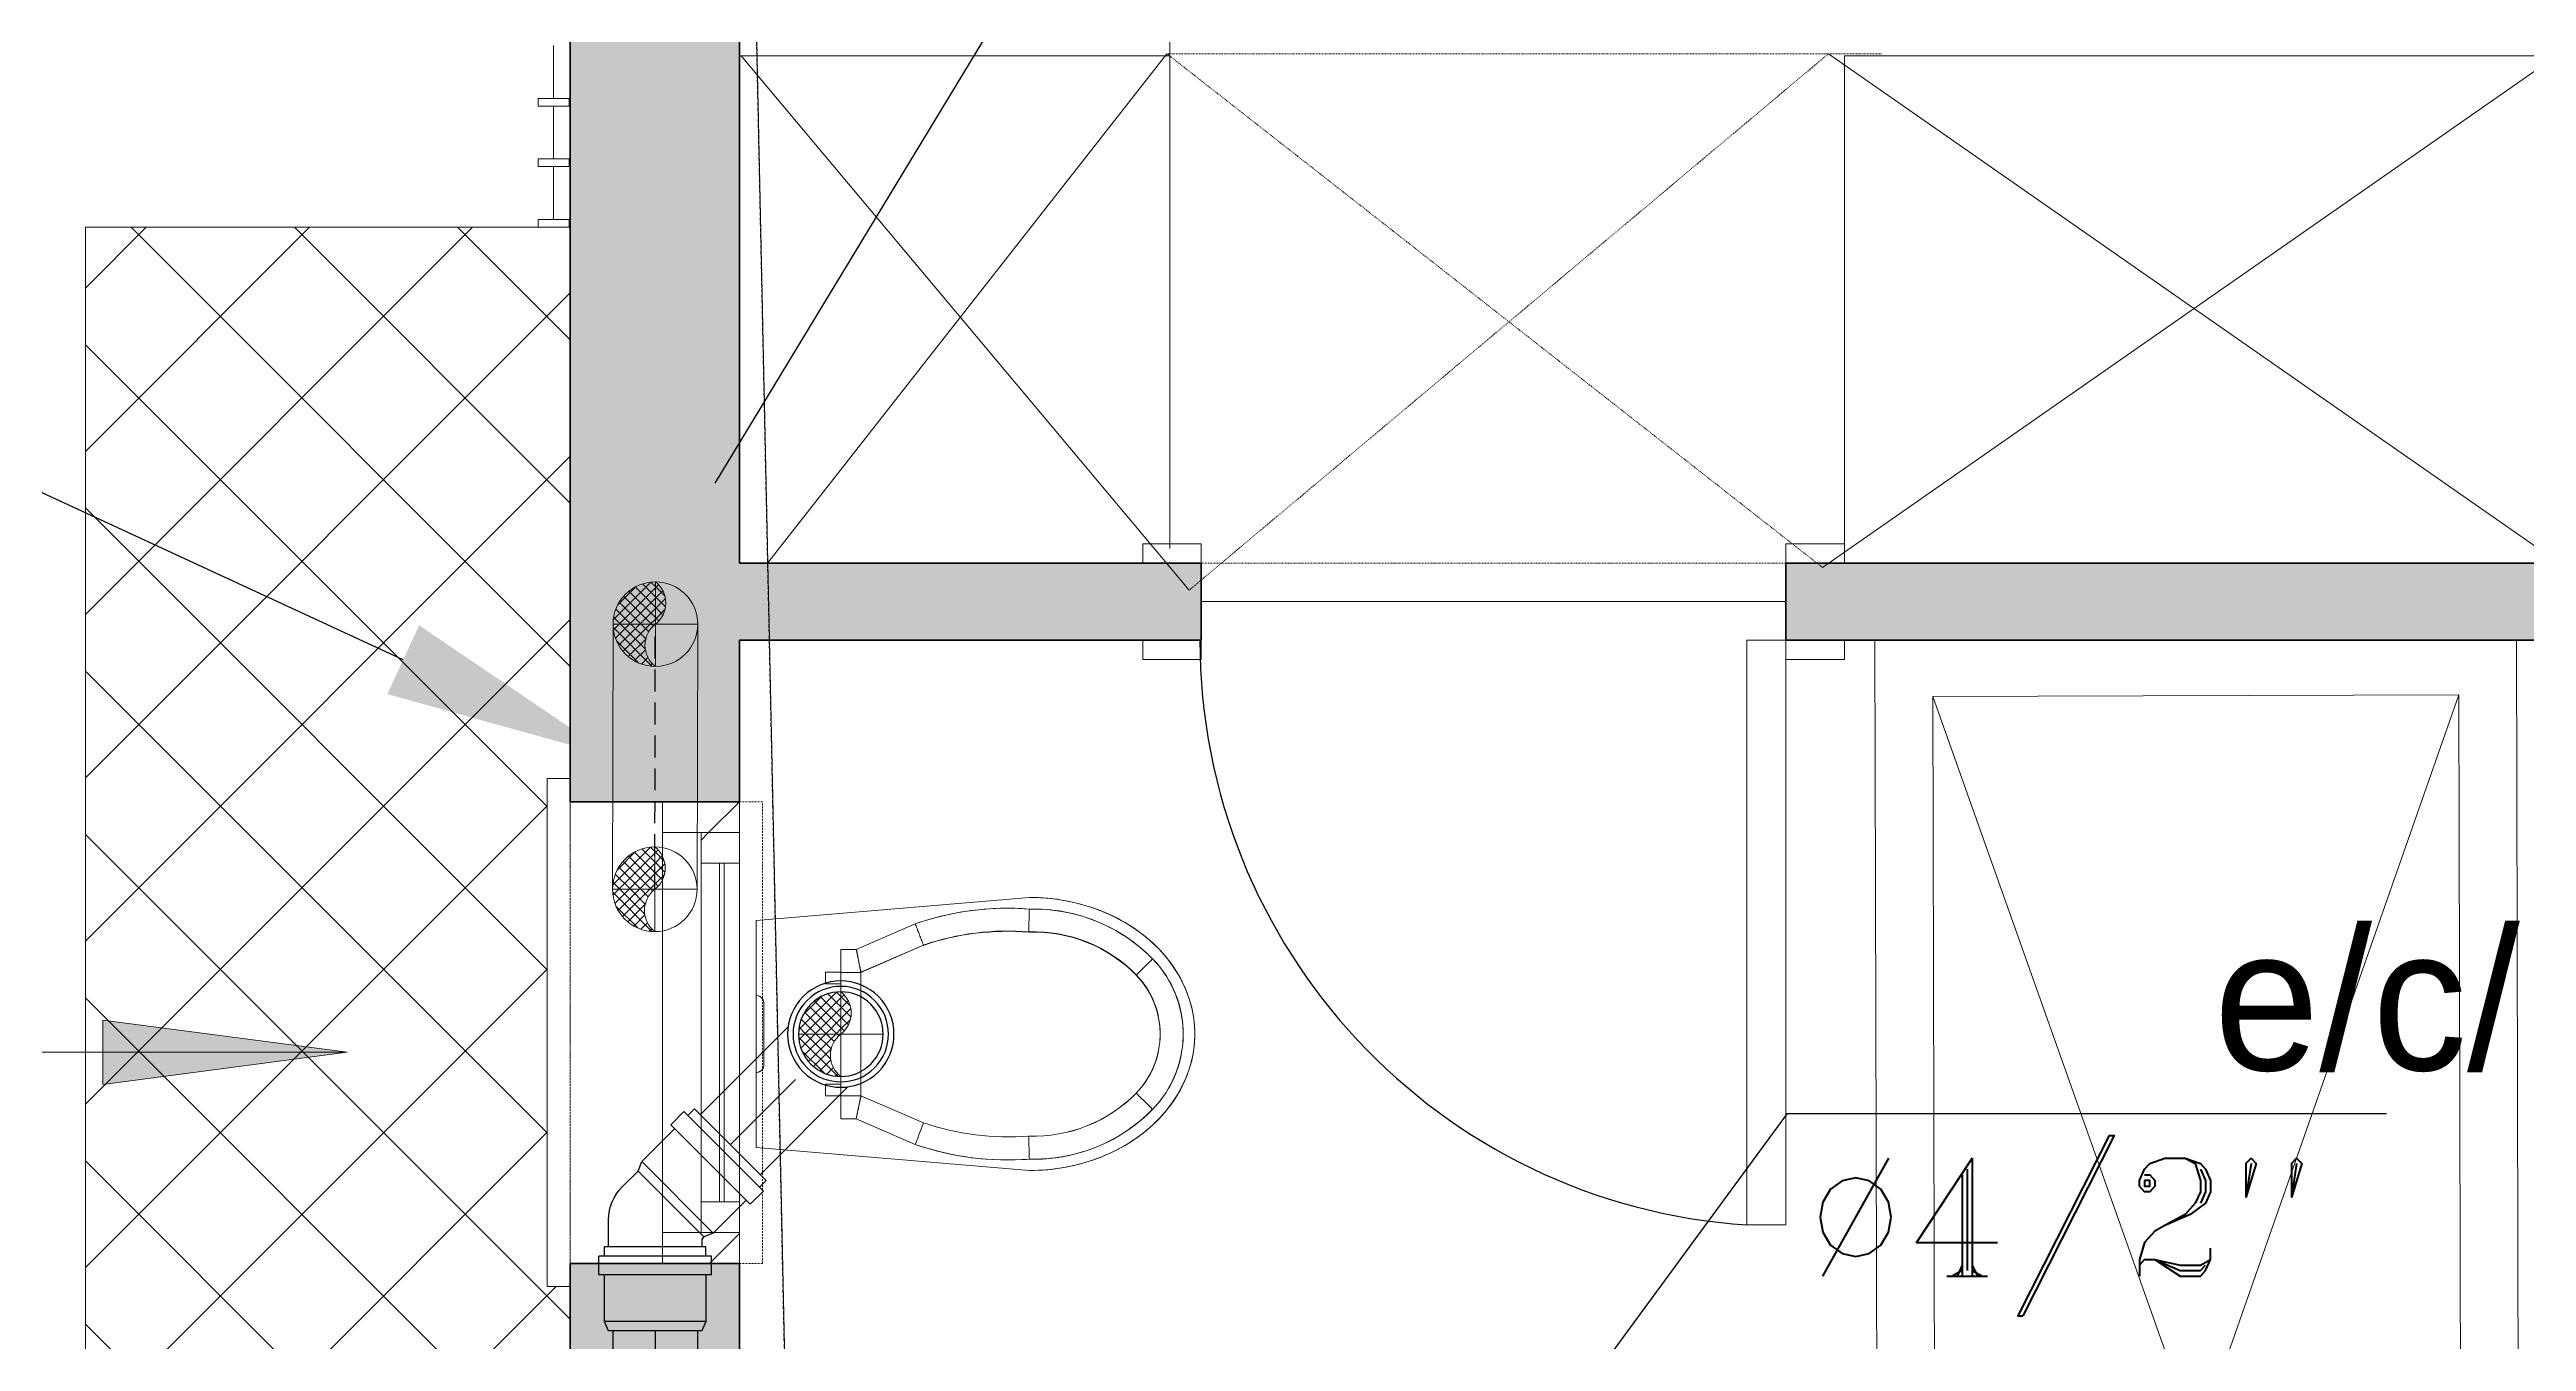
# Model space of a CAD drawing. Header units: centimetres. Extents: x 14435 to 32127, y -4289 to 2500.
# Drawn here: x 25837.7 to 26159.6, y -539.1 to -371.2 of the extents above; entities that cross this region are included whole.
import ezdxf
from ezdxf import colors
from ezdxf.entities.mleader import LeaderData, LeaderLine
from ezdxf.enums import TextEntityAlignment as Align
from ezdxf.math import Vec2, Vec3

# ---------------------------------------------------------------- set-up
doc = ezdxf.new("R2010")
doc.units = ezdxf.units.CM
for name, pattern in [('Center', [29.999999, 12, -6, 6, -6]), ('Dash Tiny', [0.12, 0.06, -0.06]), ('Hidden', [0.714375, 0.47625, -0.238125]), ('Overhead', [0.396875, 0.238125, -0.15875])]:
    doc.linetypes.add(name, pattern=pattern)
for name, color, linetype in [('A', 251, 'Continuous'), ('biov 110', 252, 'Continuous'), ('biov center', 130, 'Hidden'), ('BLACK', 250, 'Continuous'), ('FITTINGS', 7, 'Continuous'), ('hot water', 1, 'Continuous'), ('INS', 1, 'Continuous'), ('M-DR-FITTING', 150, 'Continuous'), ('num of plumbing', 250, 'Continuous')]:
    doc.layers.add(name, color=color, linetype=linetype)
for name, color, linetype, lineweight in [('A-DETL', 7, 'Continuous', 5), ('A-DOOR', 7, 'Continuous', 13), ('A-DOOR-FRAM', 7, 'Continuous', 13), ('A-FLOR', 7, 'Continuous', 13), ('A-FLOR-PATT', 7, 'Continuous', 13), ('A-GLAZ', 7, 'Continuous', 13), ('A-GLAZ-CWMG', 7, 'Continuous', 5), ('A-WALL-PATT', 7, 'Continuous', 35), ('G-ANNO-TEXT', 7, 'Continuous', 5), ('I-WALL', 7, 'Continuous', 13), ('P-SANR-FIXT', 7, 'Continuous', 5)]:
    doc.layers.add(name, color=color, linetype=linetype, lineweight=lineweight)
doc.layers.add('PDF_C1660_0_1', color=3, linetype='Continuous', lineweight=5, true_color=0x00ff00)
doc.layers.add('מפת מדידה_dwg', color=8, linetype='Continuous', lineweight=5, true_color=0x767676)
doc.styles.add('BK', font='miryl')
doc.styles.add('rom', font='romant')
pattern_1 = [(315, (2035.101, -568.456), (5.613014, 5.613014), [])]
pattern_2 = [(45, (59207.066, -9548.803), (-10.6066, 10.6066), []), (135, (59207.066, -9548.803), (-10.6066, -10.6066), [])]

# ---------------------------------------------------------------- blocks, each defined once
blk = doc.blocks.new('דלת חד כנפית - 76_210-904739-קרקע פיתוח')
at = {"layer": 'A-DOOR'}
for p, q in [((32.9, -5), (32.9, -81)), ((38, -5), (32.9, -5)), ((38, -5), (38, -81)), ((38, -81), (32.9, -81))]:
    blk.add_line(p, q, dxfattribs=at)
at = {"layer": 'A-DOOR', "lineweight": 25}
blk.add_arc((38, -5), 76.17, 180, 266.1608, dxfattribs=at)
at = {"layer": 'A-DOOR-FRAM'}
for p, q in [((-45.6, 5), (-45.6, 7.5)), ((-45.6, 7.5), (-38, 7.5)), ((-38, 7.5), (-38, 5)), ((38, 5), (38, 7.5)), ((38, 7.5), (45.6, 7.5)), ((45.6, 7.5), (45.6, 5)), ((-45.6, -7.5), (-45.6, -5)), ((-38, -5), (-38, -7.5)), ((38, -7.5), (38, -5)), ((45.6, -5), (45.6, -7.5)), ((-38, -7.5), (-45.6, -7.5)), ((45.6, -7.5), (38, -7.5))]:
    blk.add_line(p, q, dxfattribs=at)
blk = doc.blocks.new('חלון חד כנפי - שירותים מרתף-907261-קרקע פיתוח')
at = {"layer": 'A-GLAZ', "lineweight": 5, "true_color": 0x008040}
h = blk.add_hatch(dxfattribs=at)
h.set_pattern_fill('FP_5', color=116, style=0, pattern_type=2)
h.set_pattern_definition(pattern_1)
h.paths.add_polyline_path([(-30, -11), (-26, -11), (-26, -1), (-30, -1), (-30, -7.34)], flags=0)
h.paths.add_polyline_path([(26, -1), (26, -11), (30, -11), (30, -1)], flags=0)
h = blk.add_hatch(dxfattribs=at)
h.set_pattern_fill('FP_5', color=116, style=0, pattern_type=2)
h.set_pattern_definition(pattern_1)
h.paths.add_polyline_path([(-26, -9), (-26, -11), (-22, -11), (-22, -6), (-26, -6), (-26, -8.4)], flags=0)
h.paths.add_polyline_path([(22, -9), (22, -11), (26, -11), (26, -6), (22, -6), (22, -8.4)], flags=0)
at = {"layer": 'A-GLAZ'}
for p, q in [((-33, 11), (-33, 14)), ((-33, 14), (33, 14)), ((33, 14), (33, 11)), ((-26, -1), (-30, -1)), ((-26, -11), (-26, -1)), ((-26, -1), (26, -1)), ((30, -1), (26, -1)), ((26, -1), (26, -11)), ((-22, -6), (-26, -6)), ((-26, -6), (-26, -11)), ((-22, -11), (-22, -6)), ((-22, -6), (22, -6)), ((26, -6), (22, -6)), ((22, -6), (22, -11)), ((26, -11), (26, -6)), ((22, -8.4), (-22, -8.4)), ((-22, -8.4), (-22, -9)), ((-22, -9), (22, -9)), ((22, -9), (22, -8.4)), ((-30, -11), (-26, -11)), ((-26, -11), (-22, -11)), ((22, -11), (-22, -11)), ((22, -11), (26, -11)), ((26, -11), (30, -11))]:
    blk.add_line(p, q, dxfattribs=at)
at = {"layer": 'A-GLAZ', "linetype": 'Overhead'}
for p, q in [((-30, 11), (30, 11)), ((-30, -14), (-30, -11)), ((30, -14), (30, -11)), ((-30, -14), (30, -14))]:
    blk.add_line(p, q, dxfattribs=at)
blk = doc.blocks.new('2D מקלחון - M_Shower Stall-2D-1111345-קרקע פיתוח')
at = {"layer": 'P-SANR-FIXT'}
for p, q in [((0, 0), (0, 83.36)), ((0, 83.36), (198.23, 83.36)), ((7.5, 75.86), (96.31, 44.58)), ((7.5, 7.5), (7.5, 75.86)), ((7.5, 75.86), (190.91, 75.86)), ((190.91, 75.86), (102.1, 44.58)), ((190.91, 75.86), (190.91, 7.5)), ((96.44, 38.92), (7.5, 7.5)), ((101.97, 38.92), (190.91, 7.5)), ((190.91, 7.5), (7.5, 7.5)), ((198.01, 0), (0, 0))]:
    blk.add_line(p, q, dxfattribs=at)
for start, end in [(360, 180), (180, 360)]:
    blk.add_arc((99.2, 41.68), 4, start, end, dxfattribs=at)
blk = doc.blocks.new('If_toilet_wall_hung_6505 - Wall_Hung_WC-Valverfa_2893_1_-385906-קרקע פיתוח')
at = {"layer": 'P-SANR-FIXT'}
for p, q in [((-5, 0), (5, 0)), ((-17.75, -35.5), (-14.75, 0)), ((-14.75, 0), (-17.75, -35.5)), ((-14.75, 0), (14.75, 0)), ((-5, 0), (-14.75, 0)), ((-4, -1), (4, -1)), ((4, -1), (-4, -1)), ((-4, -1), (4, -1)), ((14.75, 0), (5, 0)), ((14.75, 0), (17.75, -35.5)), ((17.75, -35.5), (14.75, 0)), ((-8.02, -9), (-8.02, -11)), ((-6.52, -9), (-8.02, -9)), ((-6.52, -11), (-6.52, -9)), ((6.52, -9), (6.52, -11)), ((8.02, -9), (6.52, -9)), ((8.02, -11), (8.02, -9)), ((-11.02, -11), (10.98, -11)), ((-11.02, -13), (-11.02, -11)), ((-11.02, -11), (-11.02, -13)), ((-11.02, -11), (-8.02, -11)), ((-11.02, -11), (-11.02, -13)), ((-8.02, -13.62), (-8.02, -11)), ((7.98, -11), (-8.02, -11)), ((-8.02, -13.62), (-8.02, -11)), ((7.98, -11), (7.98, -13.62)), ((7.98, -11), (10.98, -11)), ((7.98, -11), (7.98, -13.62)), ((10.98, -11), (10.98, -13)), ((10.98, -13), (10.98, -11)), ((10.98, -11), (10.98, -13)), ((-14.35, -20.67), (-11.02, -13)), ((-11.02, -13), (-14.35, -20.67)), ((-11.02, -13), (-14.35, -20.67)), ((-8.02, -13.62), (-11.55, -21.75)), ((-8.02, -13.62), (-11.55, -21.75)), ((-11.55, -21.75), (-8.02, -13.62)), ((-11.02, -13), (-8.02, -13.62)), ((-8.02, -13.62), (7.98, -13.62)), ((7.98, -13.62), (-8.02, -13.62)), ((7.98, -13.62), (-8.02, -13.62)), ((7.98, -13.62), (10.99, -13.02)), ((11.52, -21.75), (7.98, -13.62)), ((7.98, -13.62), (11.52, -21.75)), ((8.02, -13.62), (11.55, -21.75)), ((10.98, -13), (14.31, -20.67)), ((14.31, -20.67), (10.98, -13)), ((10.98, -13), (14.31, -20.67)), ((-9.8, -51.52), (-9.52, -51.23)), ((-9.52, -51.23), (-9.18, -50.89)), ((-9.18, -50.89), (-8.75, -50.45)), ((-8.75, -50.45), (-8.24, -49.93)), ((-8.24, -49.93), (-7.7, -49.37)), ((8.2, -49.93), (7.66, -49.38)), ((8.71, -50.45), (8.2, -49.93)), ((9.14, -50.89), (8.71, -50.45)), ((9.48, -51.23), (9.14, -50.89)), ((9.76, -51.52), (9.48, -51.23))]:
    blk.add_line(p, q, dxfattribs=at)
at = {"layer": 'P-SANR-FIXT', "flags": 128}
for points in [[(-14.35, -20.67), (-14.81, -22.06), (-15.2, -23.48), (-15.54, -24.91), (-15.82, -26.35), (-16.05, -27.8), (-16.22, -29.26), (-16.32, -30.72), (-16.37, -32.19), (-16.36, -33.66), (-16.3, -35.13), (-16.27, -35.5)], [(16.23, -35.5), (16.31, -34.03), (16.34, -32.56), (16.3, -31.1), (16.21, -29.63), (16.06, -28.17), (15.85, -26.71), (15.58, -25.27), (15.25, -23.84), (14.87, -22.42), (14.43, -21.02), (14.31, -20.67)], [(-16.27, -35.5), (-16.28, -36.37), (-16.25, -37.23), (-16.18, -38.09), (-16.08, -38.95), (-15.95, -39.81), (-15.79, -40.66), (-15.59, -41.5), (-15.35, -42.34), (-15.09, -43.16), (-14.79, -43.97), (-14.45, -44.77), (-14.09, -45.56), (-13.7, -46.33), (-13.27, -47.08), (-12.82, -47.82), (-12.33, -48.54), (-11.82, -49.23), (-11.28, -49.91), (-10.71, -50.56), (-10.12, -51.2), (-9.8, -51.52)], [(9.76, -51.52), (10.36, -50.9), (10.94, -50.26), (11.5, -49.59), (12.02, -48.91), (12.52, -48.2), (12.99, -47.47), (13.44, -46.73), (13.85, -45.97), (14.23, -45.19), (14.58, -44.4), (14.89, -43.59), (15.18, -42.77), (15.43, -41.94), (15.65, -41.11), (15.83, -40.26), (15.98, -39.41), (16.1, -38.55), (16.18, -37.69), (16.23, -36.82), (16.24, -35.96), (16.23, -35.5)], [(-9.8, -51.52), (-9.39, -51.9), (-8.96, -52.27), (-8.53, -52.62), (-8.08, -52.95), (-7.61, -53.26), (-7.13, -53.56), (-6.65, -53.83), (-6.15, -54.09), (-5.64, -54.32), (-5.12, -54.54), (-4.6, -54.73), (-4.06, -54.9), (-3.53, -55.05), (-2.98, -55.18), (-2.43, -55.29), (-1.88, -55.38), (-1.32, -55.44), (-0.76, -55.48), (-0.2, -55.5), (0, -55.5)], [(0, -55.5), (0.56, -55.49), (1.12, -55.45), (1.68, -55.4), (2.23, -55.32), (2.78, -55.22), (3.33, -55.09), (3.87, -54.95), (4.4, -54.78), (4.93, -54.6), (5.45, -54.39), (5.96, -54.16), (6.46, -53.91), (6.95, -53.64), (7.43, -53.35), (7.9, -53.04), (8.36, -52.72), (8.8, -52.37), (9.23, -52.01), (9.64, -51.63), (9.76, -51.52)]]:
    blk.add_lwpolyline(points, dxfattribs=at)
at = {"layer": 'P-SANR-FIXT'}
for centre, radius, start, end in [((20.35, -32.69), 36.73, 160.8863, 184.3848), ((20.35, -32.69), 36.73, 160.8863, 184.3848), ((20.35, -32.69), 33.73, 161.0772, 184.6521), ((20.35, -32.69), 33.73, 161.0772, 184.6521), ((20.35, -32.69), 33.73, 161.0772, 184.6521), ((-20.39, -32.69), 33.73, 355.3479, 18.9228), ((-20.39, -32.69), 33.73, 355.3479, 18.9228), ((-20.35, -32.69), 33.73, 355.3479, 18.9228), ((-20.39, -32.69), 36.73, 355.6152, 19.1137), ((-20.39, -32.69), 36.73, 355.6152, 19.1137), ((5.37, -36.08), 21.65, 178.4765, 225.5088), ((5.37, -36.08), 21.64, 178.4764, 190.2382), ((5.37, -36.08), 18.65, 178.0082, 225.4947), ((5.37, -36.08), 18.65, 178.0082, 225.4947), ((5.37, -36.08), 18.64, 178.0082, 225.5236), ((-5.41, -36.08), 18.65, 314.5053, 1.9918), ((-5.41, -36.08), 18.64, 314.4764, 1.9918), ((-5.37, -36.08), 18.65, 314.5053, 1.9918), ((-5.41, -36.08), 21.65, 314.4912, 1.5235), ((-5.41, -36.08), 21.64, 338, 1.5236), ((5.37, -36.08), 21.64, 213.7618, 225.5236), ((-5.41, -36.08), 21.64, 314.4764, 326.2382), ((-0.06, -41.6), 10.9, 225.4947, 270.3084), ((-0.02, -41.5), 11, 225.7018, 314.2982), ((-0.02, -41.5), 11, 225.7454, 270.0794), ((0.06, -41.6), 10.9, 269.6916, 314.5053), ((-0.02, -41.5), 11, 270.0794, 314.2546), ((-0.02, -41.5), 14, 225.6791, 314.3209), ((-0.02, -41.5), 14, 240.4944, 255.2869), ((-0.02, -41.5), 14, 284.819, 299.5586)]:
    blk.add_arc(centre, radius, start, end, dxfattribs=at)
blk.add_ellipse((0, -35.5), major_axis=(0, 21.5), ratio=0.825581, start_param=1.570796, end_param=4.712389, dxfattribs=at)
for points, knots in [([(-4, -1), (-4.09, -1), (-4.22, -0.98), (-4.38, -0.93), (-4.48, -0.88), (-4.56, -0.83), (-4.63, -0.78), (-4.69, -0.72), (-4.75, -0.66), (-4.81, -0.59), (-4.87, -0.5), (-4.93, -0.38), (-4.98, -0.22), (-5, -0.09), (-5, 0)], [0, 0, 0, 0, 0.166667, 0.25, 0.333333, 0.375, 0.416667, 0.5, 0.541667, 0.583333, 0.666667, 0.75, 0.833333, 1, 1, 1, 1]), ([(5, 0), (5, -0.09), (4.98, -0.22), (4.93, -0.38), (4.87, -0.5), (4.81, -0.59), (4.75, -0.66), (4.69, -0.72), (4.63, -0.78), (4.56, -0.83), (4.48, -0.88), (4.38, -0.93), (4.22, -0.98), (4.09, -1), (4, -1)], [-1, -1, -1, -1, -0.833333, -0.75, -0.666667, -0.583333, -0.541667, -0.5, -0.416667, -0.375, -0.333333, -0.25, -0.166667, 0, 0, 0, 0]), ([(-11.02, -13), (-11.02, -13), (-10.81, -13.04), (-10.17, -13.18), (-9.54, -13.31), (-8.8, -13.46), (-8.28, -13.57), (-8.02, -13.62)], [0, 0, 0, 0, 0.333333, 0.5, 0.666667, 0.833333, 1, 1, 1, 1]), ([(10.98, -13), (10.98, -13), (10.77, -13.04), (10.13, -13.18), (9.5, -13.31), (8.77, -13.46), (8.24, -13.57), (7.98, -13.62)], [0, 0, 0, 0, 0.333333, 0.5, 0.666667, 0.833333, 1, 1, 1, 1]), ([(-14.35, -20.67), (-14.35, -20.67), (-14.16, -20.74), (-13.42, -21.03), (-12.49, -21.39), (-11.87, -21.63), (-11.55, -21.75)], [0, 0, 0, 0, 0.285714, 0.571429, 0.785714, 1, 1, 1, 1]), ([(14.31, -20.67), (14.31, -20.67), (14.24, -20.69), (13.87, -20.84), (13.27, -21.07), (12.74, -21.28), (12.14, -21.51), (11.72, -21.67), (11.52, -21.75)], [-1, -1, -1, -1, -0.857143, -0.571429, -0.428571, -0.285714, -0.142857, 0, 0, 0, 0]), ([(-16.27, -35.5), (-16.27, -35.5), (-16.15, -35.5), (-15.6, -35.48), (-14.79, -35.46), (-13.94, -35.44), (-13.49, -35.43), (-13.27, -35.43)], [-1, -1, -1, -1, -0.785714, -0.571429, -0.285714, -0.142857, 0, 0, 0, 0]), ([(16.23, -35.5), (16.23, -35.5), (16.12, -35.5), (15.56, -35.48), (14.75, -35.46), (13.9, -35.44), (13.45, -35.43), (13.23, -35.43)], [-1, -1, -1, -1, -0.785714, -0.571429, -0.285714, -0.142857, 0, 0, 0, 0])]:
    blk.add_open_spline(points, degree=3, knots=knots, dxfattribs=at)
for points in [[(-17.75, -35.5), (-17.75, -37.11), (-17.45, -40.32), (-16.13, -44.91), (-13.99, -49.02), (-11.16, -52.45), (-7.77, -55.03), (-3.98, -56.64), (-1.33, -57), (0, -57)], [(0, -57), (1.33, -57), (3.98, -56.64), (7.77, -55.03), (11.16, -52.45), (13.99, -49.02), (16.13, -44.91), (17.45, -40.32), (17.75, -37.11), (17.75, -35.5)]]:
    blk.add_open_spline(points, degree=3, dxfattribs=at)
blk = doc.blocks.new('Rectangular Mullion - פרופיל מרובע 4_1-1033996-קרקע פיתוח')
at = {"layer": 'A-GLAZ-CWMG', "lineweight": 13}
for p, q in [((0, 2), (-1, 2)), ((-1, 2), (-1, -2)), ((0, -2), (0, 2)), ((-1, -2), (0, -2))]:
    blk.add_line(p, q, dxfattribs=at)
blk = doc.blocks.new('Rectangular Mullion - פרופיל מרובע 4_1-1033991-קרקע פיתוח')
at = {"layer": 'A-GLAZ-CWMG', "lineweight": 13}
for p, q in [((-0.5, 2), (0.5, 2)), ((-0.5, -2), (-0.5, 2)), ((0.5, 2), (0.5, -2)), ((0.5, -2), (-0.5, -2))]:
    blk.add_line(p, q, dxfattribs=at)
blk = doc.blocks.new('Rectangular Mullion - פרופיל מרובע 4_1-V58-קרקע פיתוח')
at = {"layer": 'A-GLAZ-CWMG', "lineweight": 13}
for p, q in [((-0.5, 2), (0.5, 2)), ((-0.5, -2), (-0.5, 2)), ((0.5, 2), (0.5, -2)), ((0.5, -2), (-0.5, -2))]:
    blk.add_line(p, q, dxfattribs=at)
blk = doc.blocks.new('מפת מדידה_dwg-896485-קרקע פיתוח')
at = {"layer": 'PDF_C1660_0_1', "color": 9, "lineweight": 13, "true_color": 0xe1aab7, "flags": 128}
blk.add_lwpolyline([(31975.06, 24912.77), (32581.2, 24734.11), (32150.39, 23274.85), (31652.01, 23486.75), (31211.2, 23679.28), (30771.44, 23876.01), (30636.11, 23938.15), (31134.72, 25299.11), (31975.07, 24912.79)], dxfattribs=at)
blk = doc.blocks.new('pituah')
at = {"layer": 'A-FLOR-PATT', "lineweight": 5}
h = blk.add_hatch(dxfattribs=at)
h.set_pattern_fill('FP_45', color=256, style=0, pattern_type=2)
h.set_pattern_definition(pattern_2)
h.paths.add_polyline_path([(58564.6, -12090.7), (58714.27, -12090.7), (58714.27, -11966.78), (58709.27, -11966.78), (58709.27, -11971.7), (58705.27, -11971.7), (58705.27, -11971.26), (58704.27, -11971.16), (58704.27, -11969.33), (58705.27, -11969.33), (58705.27, -11968.85), (58704.27, -11968.75), (58704.27, -11966.52), (58705.27, -11966.52), (58705.27, -11962.67), (58704.27, -11962.57), (58704.27, -11960.74), (58705.27, -11960.74), (58705.27, -11956.55), (58704.27, -11956.45), (58704.27, -11954.62), (58704.27, -11954.56), (58704.27, -11952.63), (58705.27, -11952.63), (58705.27, -11951.7), (58709.27, -11951.7), (58709.27, -11856.78), (58714.27, -11856.78), (58714.27, -11797.78), (58709.27, -11797.78), (58709.27, -11802.78), (58705.27, -11802.78), (58705.27, -11802.33), (58704.27, -11802.23), (58704.27, -11800.4), (58705.27, -11800.4), (58705.27, -11799.92), (58704.27, -11799.82), (58704.27, -11797.6), (58705.27, -11797.6), (58705.27, -11793.75), (58704.27, -11793.65), (58704.27, -11791.81), (58705.27, -11791.81), (58705.27, -11787.63), (58704.27, -11787.53), (58704.27, -11785.7), (58704.27, -11785.63), (58704.27, -11783.7), (58705.27, -11783.7), (58705.27, -11782.78), (58709.27, -11782.78), (58709.27, -11787.78), (58714.27, -11787.78), (58714.27, -11754.78), (58564.5, -11754.78), (58564.5, -12090.7)], flags=0)
h.paths.add_polyline_path([(58615.36, -11732.78), (58627.61, -11732.78), (58627.61, -11616.9), (58624.61, -11616.9), (58624.61, -11550.9), (58627.61, -11550.9), (58627.61, -11479.25), (58564.6, -11479.25), (58564.6, -11732.78), (58570.74, -11732.78)], flags=0)
h = blk.add_hatch(dxfattribs=at)
h.set_pattern_fill('FP_45', color=256, style=0, pattern_type=2)
h.set_pattern_definition(pattern_2)
h.paths.add_polyline_path([(58564.6, -12090.7), (58714.27, -12090.7), (58714.27, -11966.78), (58709.27, -11966.78), (58709.27, -11971.7), (58705.27, -11971.7), (58705.27, -11971.26), (58704.27, -11971.16), (58704.27, -11969.33), (58705.27, -11969.33), (58705.27, -11968.85), (58704.27, -11968.75), (58704.27, -11966.52), (58705.27, -11966.52), (58705.27, -11962.67), (58704.27, -11962.57), (58704.27, -11960.74), (58705.27, -11960.74), (58705.27, -11956.55), (58704.27, -11956.45), (58704.27, -11954.62), (58704.27, -11954.56), (58704.27, -11952.63), (58705.27, -11952.63), (58705.27, -11951.7), (58709.27, -11951.7), (58709.27, -11856.78), (58714.27, -11856.78), (58714.27, -11797.78), (58709.27, -11797.78), (58709.27, -11802.78), (58705.27, -11802.78), (58705.27, -11802.33), (58704.27, -11802.23), (58704.27, -11800.4), (58705.27, -11800.4), (58705.27, -11799.92), (58704.27, -11799.82), (58704.27, -11797.6), (58705.27, -11797.6), (58705.27, -11793.75), (58704.27, -11793.65), (58704.27, -11791.81), (58705.27, -11791.81), (58705.27, -11787.63), (58704.27, -11787.53), (58704.27, -11785.7), (58704.27, -11785.63), (58704.27, -11783.7), (58705.27, -11783.7), (58705.27, -11782.78), (58709.27, -11782.78), (58709.27, -11787.78), (58714.27, -11787.78), (58714.27, -11754.78), (58564.5, -11754.78), (58564.5, -12090.7)], flags=0)
h.paths.add_polyline_path([(58615.36, -11732.78), (58627.61, -11732.78), (58627.61, -11616.9), (58624.61, -11616.9), (58624.61, -11550.9), (58627.61, -11550.9), (58627.61, -11479.25), (58564.6, -11479.25), (58564.6, -11732.78), (58570.74, -11732.78)], flags=0)
at = {"layer": 'A-WALL-PATT', "lineweight": 13, "true_color": 0xc7c8ca}
blk.add_hatch(color=9, dxfattribs=at).paths.add_polyline_path([(58637.96, -11456.98), (58649.61, -11456.98), (58649.61, -11178.78), (58627.61, -11178.78), (58627.61, -11180.78), (58646.76, -11180.78), (58646.76, -11221.15), (58627.61, -11221.15), (58627.61, -11456.98)], flags=0)
h = blk.add_hatch(color=9, dxfattribs=at)
h.paths.add_polyline_path([(58636.94, -11714.78), (58649.61, -11714.78), (58649.61, -11613.9), (58627.61, -11613.9), (58627.61, -11714.78)], flags=0)
h.paths.add_polyline_path([(58645.95, -11553.9), (58649.61, -11553.9), (58649.61, -11456.98), (58627.61, -11456.98), (58627.61, -11553.9), (58638.61, -11553.9)], flags=0)
h = blk.add_hatch(color=9, dxfattribs=at)
h.paths.add_polyline_path([(58884.45, -11532.9), (58884.45, -11522.9), (58785.61, -11522.9), (58785.61, -11532.9), (58884.17, -11532.9)], flags=0)
h.paths.add_polyline_path([(58709.61, -11532.9), (58709.61, -11522.9), (58649.61, -11522.9), (58649.61, -11532.9), (58707.15, -11532.9)], flags=0)
at = {"layer": 'G-ANNO-TEXT'}
blk.add_hatch(color=256, dxfattribs=at).paths.add_polyline_path([(58598.63, -11586.45), (58566.88, -11582.27), (58566.88, -11590.63)], flags=0)
at = {"layer": 'A-DETL', "linetype": 'Dash Tiny'}
for p, q in [((58627.61, -11178.78), (58627.61, -11754.78)), ((58705.14, -11456.69), (58790.35, -11523.45)), ((58705.14, -11456.69), (58798.14, -11456.69)), ((58791.14, -11456.69), (58708.07, -11526.39)), ((58785.61, -11522.9), (58709.61, -11522.9))]:
    blk.add_line(p, q, dxfattribs=at)
at = {"layer": 'A-DETL', "color": 1, "linetype": 'Hidden', "lineweight": 25, "true_color": 0xff0000}
blk.add_line((58646.27, -11193), (58676.96, -12642.34), dxfattribs=at)
at = {"layer": 'A-DETL'}
for p, q in [((58649.61, -11456.98), (58649.61, -11260.98)), ((58705.52, -11260.98), (58705.52, -11520.98)), ((58649.61, -11456.98), (58705.52, -11456.98)), ((58649.83, -11456.98), (58708.07, -11526.39)), ((58705.14, -11456.69), (58653.26, -11522.9)), ((58886.14, -11456.69), (58790.35, -11523.45)), ((58791.14, -11456.69), (58886.14, -11522.9)), ((58793.21, -11456.98), (58886.14, -11456.98)), ((58793.21, -11520.4), (58793.21, -11456.98))]:
    blk.add_line(p, q, dxfattribs=at)
at = {"layer": 'A-FLOR'}
for p, q in [((58625.46, -11462.49), (58625.46, -11455.61)), ((58625.46, -11470.37), (58625.46, -11463.49)), ((58625.46, -11478.25), (58625.46, -11471.37)), ((58564.6, -11732.78), (58564.6, -11479.25)), ((58564.6, -11479.25), (58623.46, -11479.25)), ((58627.61, -11479.25), (58627.46, -11479.25)), ((58709.61, -11527.9), (58785.61, -11527.9))]:
    blk.add_line(p, q, dxfattribs=at)
at = {"layer": 'G-ANNO-TEXT'}
for p, q in [((58598.63, -11586.45), (58566.88, -11582.27)), ((58566.88, -11582.27), (58566.88, -11590.63)), ((58598.63, -11586.45), (58508.99, -11586.45)), ((58566.88, -11590.63), (58598.63, -11586.45))]:
    blk.add_line(p, q, dxfattribs=at)
at = {"layer": 'I-WALL', "lineweight": 35}
for p, q in [((58649.61, -11522.9), (58649.61, -11200.78)), ((58627.61, -11221.15), (58627.61, -11553.9)), ((58709.61, -11522.9), (58649.61, -11522.9)), ((58709.61, -11532.9), (58709.61, -11522.9)), ((58884.45, -11522.9), (58785.61, -11522.9)), ((58785.61, -11522.9), (58785.61, -11532.9)), ((58649.61, -11553.9), (58649.61, -11532.9)), ((58649.61, -11532.9), (58709.61, -11532.9)), ((58785.61, -11532.9), (58884.45, -11532.9)), ((58627.61, -11553.9), (58649.61, -11553.9)), ((58649.61, -11613.9), (58627.61, -11613.9)), ((58627.61, -11613.9), (58627.61, -11714.78)), ((58649.61, -11714.78), (58649.61, -11613.9))]:
    blk.add_line(p, q, dxfattribs=at)
at = {"layer": 'A-DOOR'}
blk.add_blockref('דלת חד כנפית - 76_210-904739-קרקע פיתוח', (58747.61, -11527.9), dxfattribs=at)
at = {"layer": 'A-GLAZ', "rotation": 89.99999999999991}
blk.add_blockref('חלון חד כנפי - שירותים מרתף-907261-קרקע פיתוח', (58638.61, -11583.9), dxfattribs=at)
at = {"layer": 'A-GLAZ-CWMG', "extrusion": (0, 0, -1), "rotation": 90.00000000000007}
for name, p in [('Rectangular Mullion - פרופיל מרובע 4_1-V58-קרקע פיתוח', (-58625.46, -11462.99)), ('Rectangular Mullion - פרופיל מרובע 4_1-1033991-קרקע פיתוח', (-58625.46, -11470.87))]:
    blk.add_blockref(name, p, dxfattribs=at)
at = {"layer": 'A-GLAZ-CWMG', "rotation": 269.9999999999999}
blk.add_blockref('Rectangular Mullion - פרופיל מרובע 4_1-1033996-קרקע פיתוח', (58625.46, -11479.25), dxfattribs=at)
at = {"layer": 'P-SANR-FIXT'}
for name, p, rotation in [('2D מקלחון - M_Shower Stall-2D-1111345-קרקע פיתוח', (58881.04, -11730.92), 90.14700475425879), ('If_toilet_wall_hung_6505 - Wall_Hung_WC-Valverfa_2893_1_-385906-קרקע פיתוח', (58651.78, -11584.08), 89.99999999999991)]:
    blk.add_blockref(name, p, dxfattribs=dict(at, rotation=rotation))
at = {"layer": 'מפת מדידה_dwg', "color": 31, "true_color": 0xffbfaa, "rotation": 21.33280097992486}
blk.add_blockref('מפת מדידה_dwg-896485-קרקע פיתוח', (38848.27, -46084.56), dxfattribs=at)
blk = doc.blocks.new('*U762')
at = {"layer": 'FITTINGS', "color": 0}
for p, q in [((46.56, -7.55), (46.56, 4.55)), ((47.77, -8.08), (47.77, 5.08)), ((53.82, 5.81), (56.24, 5.81)), ((53.82, -8.81), (53.82, 5.81)), ((56.24, -8.81), (56.24, 5.81)), ((56.24, 5.08), (57.45, 5.08)), ((57.45, -8.08), (57.45, 5.08)), ((33.44, -1.39), (35.15, 0.32)), ((45.48, -10.01), (35.15, 0.32)), ((35.66, -0.19), (36.52, 0.67)), ((45.82, -8.64), (36.52, 0.67)), ((29.67, -6.18), (33.95, -1.9)), ((43.77, -11.72), (33.44, -1.39)), ((29.19, -7.41), (29.67, -6.18)), ((38.98, -15.49), (29.67, -6.18)), ((37.75, -15.97), (29.19, -7.41)), ((44.97, -9.5), (45.82, -8.64)), ((53.82, -8.81), (56.24, -8.81)), ((56.24, -8.08), (57.45, -8.08)), ((43.26, -11.21), (38.98, -15.49)), ((43.77, -11.72), (45.48, -10.01)), ((38.98, -15.49), (37.75, -15.97))]:
    blk.add_line(p, q, dxfattribs=at)
at = {"layer": 'FITTINGS', "color": 6}
for p, q in [((57.45, 4), (73.6, 4, 0)), ((29.58, -7.8), (-55.97, -93.35)), ((57.45, -7), (73.6, -7, 0)), ((37.36, -15.58), (-48.19, -101.13))]:
    blk.add_line(p, q, dxfattribs=at)
at = {"layer": 'FITTINGS', "color": 3, "linetype": 'Center'}
for p, q in [((57.45, -1.5), (70.87, -1.5, 0)), ((33.47, -11.69), (-52.08, -97.24))]:
    blk.add_line(p, q, dxfattribs=at)
at = {"layer": 'FITTINGS', "color": 0}
blk.add_lwpolyline([(36.89, 0.29), (39.38, 2.78, -0.198912), (43.66, 4.55), (46.56, 4.55), (47.77, 5.08), (53.82, 5.08)], format="xyb", dxfattribs=at)
blk.add_lwpolyline([(53.82, -8.08), (47.77, -8.08), (46.56, -7.55), (46.16, -7.55), (45.45, -8.27)], dxfattribs=at)
at = {"layer": 'M-DR-FITTING', "color": 0}
for radius, start, end in [(6.91, 0, 180), (6.2, 0, 180), (5.5, 0, 180), (6.91, 180, 360), (6.2, 180, 360), (5.5, 180, 0)]:
    blk.add_arc((77.78, -1.5, 0), radius, start, end, dxfattribs=at)
blk = doc.blocks.new('*U779')
at = {"layer": 'biov 110', "color": 6, "lineweight": 5}
for p, q in [((8478.18, 4006.24), (8512.64, 4006.24)), ((8478.18, 3995.24), (8512.64, 3995.24))]:
    blk.add_line(p, q, dxfattribs=at)
at = {"layer": 'biov center', "color": 3, "ltscale": 6}
blk.add_lwpolyline([(8478.18, 4000.74), (8512.64, 4000.74)], dxfattribs=at)
blk = doc.blocks.new('_TagCircle - Metric')
at = {"color": 0, "linetype": 'ByBlock', "lineweight": -2, "transparency": 16777216}
blk.add_circle((0, 0), 4, dxfattribs=at)
at = {"color": 0, "transparency": 16777216}
blk.add_attdef('TAGNUMBER', text='', height=3, dxfattribs=at).set_placement((0, -1.5), align=Align.CENTER)

msp = doc.modelspace()

# ---------------------------------------------------------------- block references
msp.add_blockref('pituah', (-32722.21, 11084.93))

# ---------------------------------------------------------------- next in the draw order: linework, layer by layer
at = {"layer": 'hot water', "color": 6, "lineweight": 15, "ltscale": 20}
for centre in [(25916.47, -445.89), (25916.4, -480.35)]:
    msp.add_circle(centre, 5.5, dxfattribs=at)
at = {"layer": 'num of plumbing', "lineweight": 0}
for p, q in [((25911, -445.31), (25915.88, -440.42)), ((25911.57, -443.39), (25913.97, -440.99)), ((25914.78, -440.66), (25916.47, -442.34)), ((25915.89, -440.42), (25916.47, -440.99)), ((25916.47, -440.39), (25916.47, -451.39)), ((25916.47, -441.19), (25916.88, -440.77)), ((25911.33, -443.94), (25913.28, -445.89)), ((25911.76, -445.89), (25916.47, -441.19)), ((25911.77, -443.03), (25914.63, -445.89)), ((25912.34, -442.26), (25915.97, -445.89)), ((25913.03, -441.6), (25916.47, -445.03)), ((25913.11, -445.89), (25916.47, -442.53)), ((25913.84, -441.06), (25916.47, -443.69)), ((25914.46, -445.89), (25916.47, -443.88)), ((25916.47, -440.99), (25917.69, -442.22)), ((25916.47, -442.53), (25917.44, -441.56)), ((25916.47, -442.34), (25917.78, -443.65)), ((25916.47, -443.88), (25917.77, -442.58)), ((25916.47, -443.69), (25917.46, -444.68)), ((25916.47, -445.23), (25917.71, -443.98)), ((25921.97, -445.89), (25910.97, -445.89)), ((25910.98, -446.28), (25916.07, -451.38)), ((25911.02, -446.64), (25911.76, -445.89)), ((25911.04, -445), (25911.93, -445.89)), ((25911.28, -447.72), (25913.11, -445.89)), ((25911.7, -448.64), (25914.46, -445.89)), ((25911.93, -445.89), (25915.15, -449.11)), ((25912.26, -449.43), (25915.8, -445.89)), ((25913.28, -445.89), (25915.21, -447.82)), ((25914.63, -445.89), (25915.6, -446.87)), ((25915.8, -445.89), (25916.47, -445.23)), ((25915.97, -445.89), (25916.2, -446.12)), ((25916.47, -445.03), (25916.91, -445.48)), ((25911.41, -448.07), (25914.29, -450.94)), ((25912.93, -450.11), (25915.21, -447.83)), ((25913.73, -450.66), (25915.17, -449.22)), ((25914.65, -451.08), (25915.5, -450.23)), ((25915.74, -451.34), (25916.06, -451.02)), ((25910.93, -479.77), (25915.82, -474.88)), ((25911.5, -477.85), (25913.9, -475.45)), ((25911.7, -480.35), (25916.4, -475.65)), ((25912.97, -476.06), (25916.4, -479.49)), ((25913.77, -475.52), (25916.4, -478.15)), ((25914.72, -475.11), (25916.4, -476.8)), ((25915.83, -474.88), (25916.4, -475.45)), ((25916.4, -474.85), (25916.4, -485.85)), ((25916.4, -475.65), (25916.82, -475.23)), ((25916.4, -475.45), (25917.63, -476.68)), ((25916.4, -476.99), (25917.37, -476.02)), ((25910.98, -479.46), (25911.87, -480.35)), ((25911.26, -478.4), (25913.22, -480.35)), ((25911.7, -477.49), (25914.56, -480.35)), ((25912.28, -476.71), (25915.91, -480.35)), ((25913.05, -480.35), (25916.4, -476.99)), ((25914.39, -480.35), (25916.4, -478.34)), ((25916.4, -476.8), (25917.71, -478.11)), ((25916.4, -478.34), (25917.71, -477.04)), ((25916.4, -478.15), (25917.39, -479.14)), ((25916.4, -479.69), (25917.65, -478.44)), ((25916.4, -479.49), (25916.85, -479.94)), ((25921.9, -480.35), (25910.9, -480.35)), ((25910.92, -480.74), (25916.01, -485.84)), ((25910.95, -481.1), (25911.7, -480.35)), ((25911.22, -482.18), (25913.05, -480.35)), ((25911.35, -482.53), (25914.23, -485.4)), ((25911.64, -483.1), (25914.39, -480.35)), ((25911.87, -480.35), (25915.09, -483.57)), ((25912.2, -483.89), (25915.74, -480.35)), ((25912.87, -484.57), (25915.15, -482.29)), ((25913.22, -480.35), (25915.15, -482.28)), ((25914.56, -480.35), (25915.54, -481.33)), ((25915.74, -480.35), (25916.4, -479.69)), ((25915.91, -480.35), (25916.14, -480.58)), ((25913.66, -485.12), (25915.1, -483.68)), ((25914.59, -485.54), (25915.44, -484.69)), ((25915.68, -485.8), (25916, -485.48)), ((25935.1, -498.58), (25939.99, -493.7)), ((25935.67, -496.67), (25938.07, -494.27)), ((25935.86, -499.17), (25940.57, -494.46)), ((25936.44, -495.53), (25940.08, -499.17)), ((25937.13, -494.87), (25940.57, -498.31)), ((25937.94, -494.34), (25940.57, -496.96)), ((25938.88, -493.93), (25940.57, -495.62)), ((25940, -493.7), (25940.57, -494.27)), ((25940.57, -493.67), (25940.57, -504.67)), ((25940.57, -494.46), (25940.99, -494.05)), ((25940.57, -494.27), (25941.79, -495.49)), ((25940.57, -495.81), (25941.54, -494.84)), ((25940.57, -495.62), (25941.88, -496.93)), ((25935.14, -498.27), (25936.04, -499.17)), ((25935.43, -497.21), (25937.38, -499.17)), ((25935.87, -496.31), (25938.73, -499.17)), ((25937.21, -499.17), (25940.57, -495.81)), ((25938.56, -499.17), (25940.57, -497.16)), ((25939.91, -499.17), (25940.57, -498.5)), ((25940.57, -497.16), (25941.87, -495.85)), ((25940.57, -496.96), (25941.56, -497.95)), ((25940.57, -498.5), (25941.81, -497.26)), ((25940.57, -498.31), (25941.01, -498.76)), ((25946.07, -499.17), (25935.07, -499.17)), ((25935.08, -499.56), (25940.18, -504.65)), ((25935.12, -499.91), (25935.86, -499.17)), ((25935.38, -501), (25937.21, -499.17)), ((25935.52, -501.34), (25938.39, -504.22)), ((25935.81, -501.92), (25938.56, -499.17)), ((25936.04, -499.17), (25939.25, -502.38)), ((25936.36, -502.71), (25939.91, -499.17)), ((25937.04, -503.38), (25939.32, -501.1)), ((25937.38, -499.17), (25939.32, -501.1)), ((25938.73, -499.17), (25939.71, -500.14)), ((25940.08, -499.17), (25940.3, -499.39)), ((25937.83, -503.94), (25939.27, -502.5)), ((25938.75, -504.36), (25939.61, -503.51)), ((25939.84, -504.62), (25940.16, -504.3))]:
    msp.add_line(p, q, dxfattribs=at)
for centre in [(25916.47, -445.89), (25916.4, -480.35)]:
    msp.add_circle(centre, 5.5, dxfattribs=at)
for centre, start, end in [((25914.34, -443.14), 307.761, 52.239), ((25918.6, -448.64), 127.761, 232.239), ((25914.27, -477.6), 307.761, 52.239), ((25918.53, -483.1), 127.761, 232.239), ((25938.44, -496.42), 307.761, 52.239), ((25942.7, -501.92), 127.761, 232.239)]:
    msp.add_arc(centre, 3.48, start, end, dxfattribs=at)

# ---------------------------------------------------------------- next in the draw order: block references
at = {"xscale": -1, "rotation": 269.8947060711889}
msp.add_blockref('*U779', (21900.09, -8951.16), dxfattribs=at)
at = {"rotation": 45.00000000003446}
msp.add_blockref('*U762', (25884.51, -553.11), dxfattribs=at)

# ---------------------------------------------------------------- next in the draw order: texts
at = {"layer": 'INS', "color": 6, "lineweight": 5}
for s, height, style, p in [('e/c/', 18.455, 'BK', (26118.99, -503.86, -10724.61)), ('%%C4/2"', 15.367, 'rom', (26065.88, -530.64))]:
    msp.add_text(s, height=height, dxfattribs=dict(at, style=style)).set_placement(p)

# ---------------------------------------------------------------- next in the draw order: leaders
at = {"layer": 'A', "color": 6, "linetype": 'Continuous', "lineweight": 9}
ml = msp.add_multileader_mtext('Standard', dxfattribs=at)
ml.set_content('')
ml.set_leader_properties()
ml.build(insert=Vec2(0, 0))
ml.multileader.update_dxf_attribs({"text_right_attachment_type": 6, "dogleg_length": 0.36, "arrow_head_size": 5})
ctx = ml.context
ctx.base_point, ctx.char_height, ctx.arrow_head_size, ctx.landing_gap_size, ctx.plane_origin, ctx.plane_x_axis, ctx.plane_y_axis = Vec3(26141.43, -509.49), 0.18, 5, 0.09, Vec3(26574.09, -288.94), Vec3(-1, 0), Vec3(0, -1)
ctx.right_attachment = 6
notes = []
notes.append((ctx, [(0, (1, 1, 0), (26063.58, -509.49), (1, 0), 77.85, [(0, [(26011.29, -580.72)], 0, [])])]))
ctx.mtext, ml.multileader.dxf.content_type = None, 0
at = {"layer": 'BLACK', "color": 1, "lineweight": 18}
ml = msp.add_multileader_mtext('Standard', dxfattribs=at)
ml.set_content('')
ml.set_leader_properties()
ml.build(insert=Vec2(0, 0))
ml.multileader.update_dxf_attribs({"text_right_attachment_type": 6, "dogleg_length": 0.36, "arrow_head_size": 30})
ctx = ml.context
ctx.base_point, ctx.char_height, ctx.arrow_head_size, ctx.landing_gap_size, ctx.plane_origin = Vec3(25413.52, -296.04), 0.18, 30, 0.09, Vec3(25390.97, -214.06)
ctx.right_attachment = 6
notes.append((ctx, [(0, (1, 1, 0), (25549.69, -296.04), (-1, 0), 136.17, [(0, [(25910.93, -463.11)], 0, [])])]))
ctx.mtext, ml.multileader.dxf.content_type = None, 0
at = {"layer": 'num of plumbing', "lineweight": 13}
ml = msp.add_multileader_block('Standard', dxfattribs=at)
ml.set_content('_TagCircle - Metric', color=256, scale=5)
ml.set_attribute('TAGNUMBER', '3', width=0)
ml.set_leader_properties()
ml.build(insert=Vec2(0, 0))
ml.multileader.update_dxf_attribs({"text_right_attachment_type": 6, "dogleg_length": 0.36, "arrow_head_size": 15, "scale": 5})
ctx = ml.context
ctx.base_point, ctx.scale, ctx.char_height, ctx.arrow_head_size, ctx.landing_gap_size, ctx.plane_origin = Vec3(26116.84, -330.05), 5, 0.9, 15, 0.45, Vec3(25834.46, -295.68)
ctx.right_attachment = 6
notes.append((ctx, [(1, (1, 1, 0), (25983.31, -330.05), (1, 0), 133.53, [(0, [(25916.47, -440.39)], 0, [])])]))
ctx.block.insert = Vec3(26136.84, -330.05)
for ctx, leaders in notes:
    for number, flags, end, landing, length, lines in leaders:
        leader = LeaderData()
        leader.index, (leader.has_last_leader_line, leader.has_dogleg_vector, leader.attachment_direction) = number, flags
        leader.last_leader_point, leader.dogleg_vector, leader.dogleg_length = Vec3(end), Vec3(landing), length
        for number, points, colour, breaks in lines:
            line = LeaderLine()
            line.index, line.vertices, line.color, line.breaks = number, Vec3.list(points), colors.encode_raw_color(colour), breaks
            leader.lines.append(line)
        ctx.leaders.append(leader)

doc.saveas('drawing.dxf')
